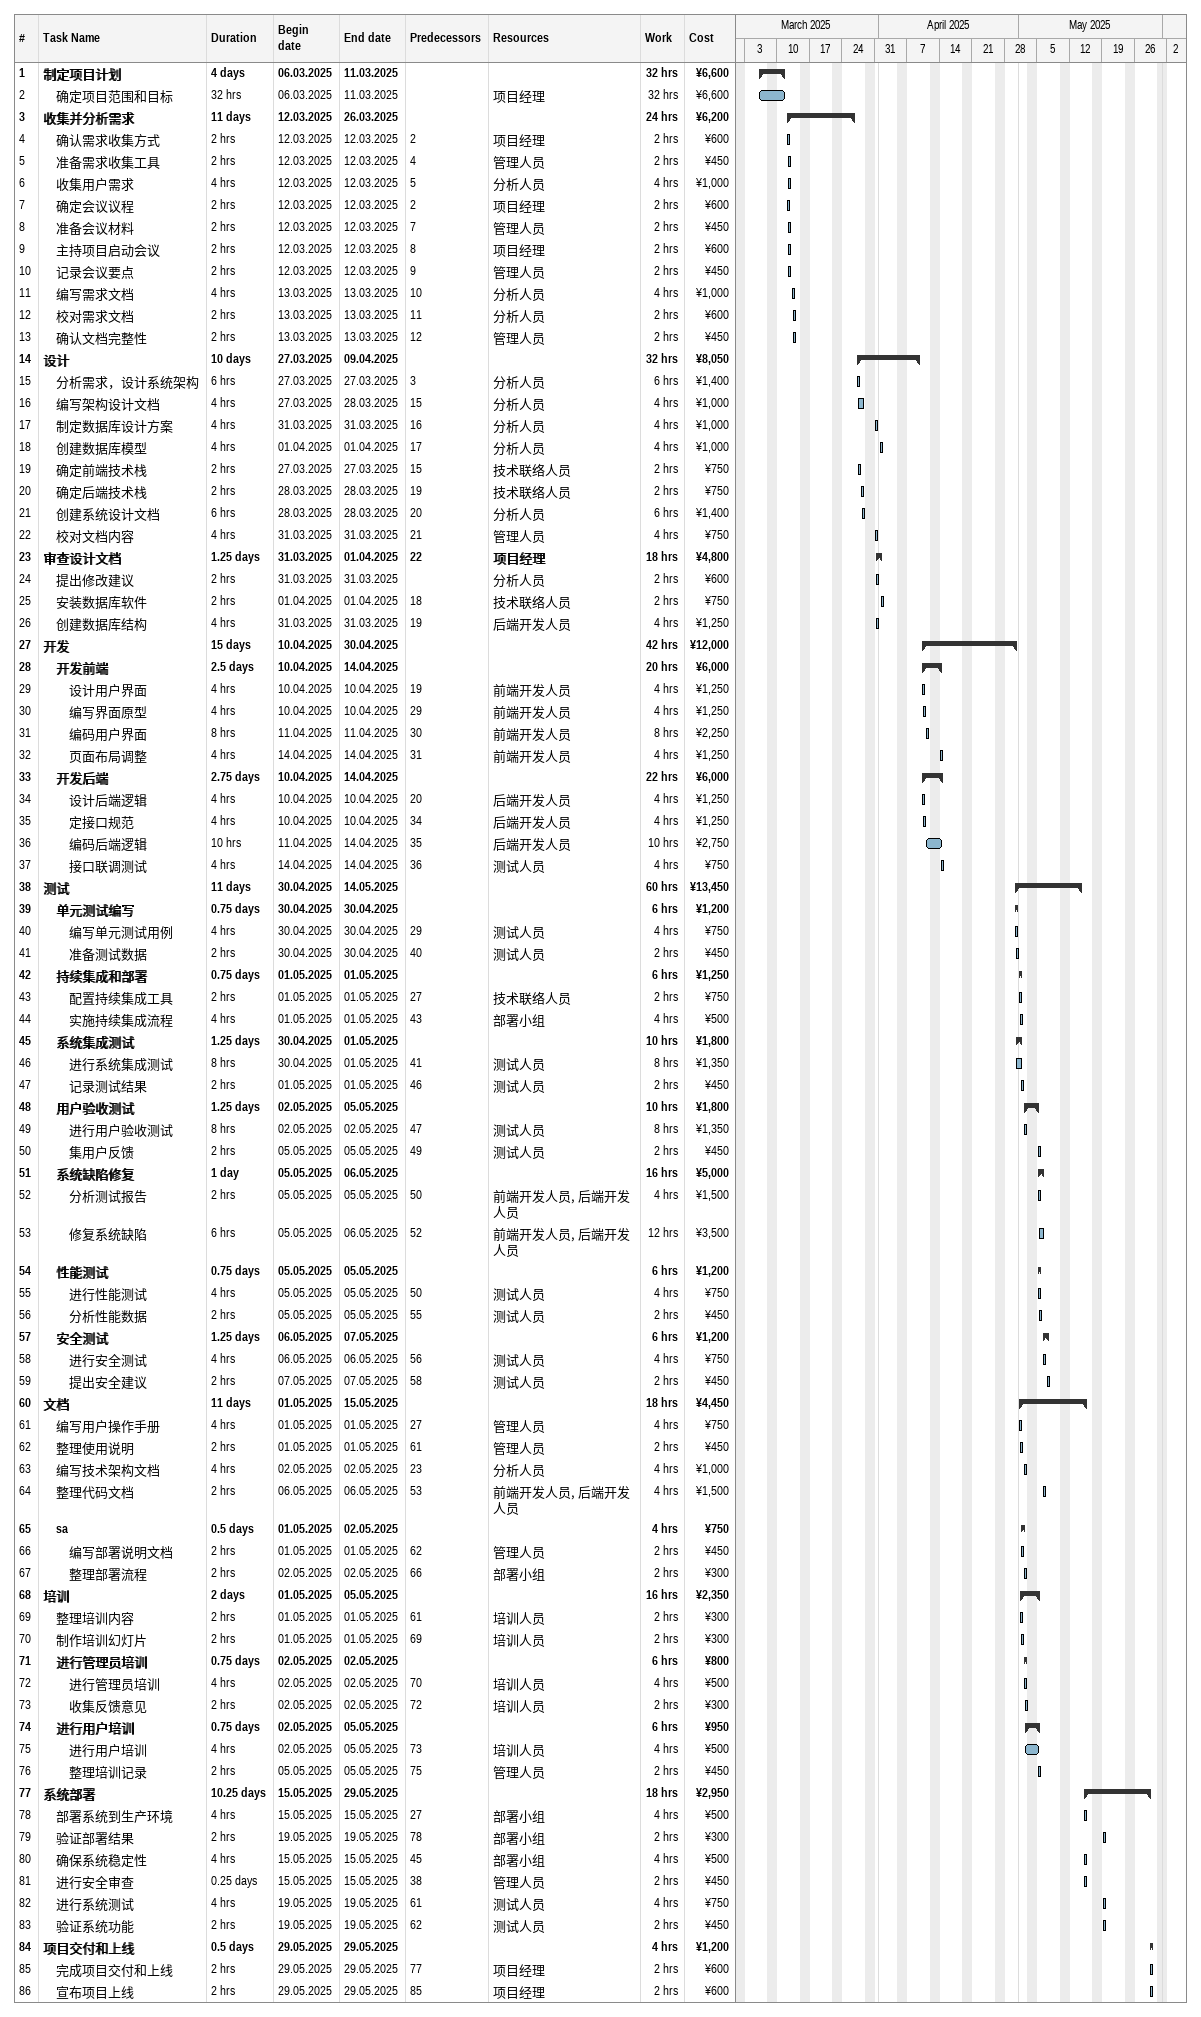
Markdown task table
| ID | Level | Task | Duration | Start | Finish | Predecessors | Resources | Work (h) | Cost (¥) |
|---|---|---|---|---|---|---|---|---|---|
| 1 | 1 | **制定项目计划** | 4d | 2025-03-06 | 2025-03-11 |  |  | 32 | 6600 |
| 2 | 2 | 确定项目范围和目标 | 32h | 2025-03-06 | 2025-03-11 |  | 项目经理 | 32 | 6600 |
| 3 | 1 | **收集并分析需求** | 11d | 2025-03-12 | 2025-03-26 |  |  | 24 | 6200 |
| 4 | 2 | 确认需求收集方式 | 2h | 2025-03-12 | 2025-03-12 | 2 | 项目经理 | 2 | 600 |
| 5 | 2 | 准备需求收集工具 | 2h | 2025-03-12 | 2025-03-12 | 4 | 管理人员 | 2 | 450 |
| 6 | 2 | 收集用户需求 | 4h | 2025-03-12 | 2025-03-12 | 5 | 分析人员 | 4 | 1000 |
| 7 | 2 | 确定会议议程 | 2h | 2025-03-12 | 2025-03-12 | 2 | 项目经理 | 2 | 600 |
| 8 | 2 | 准备会议材料 | 2h | 2025-03-12 | 2025-03-12 | 7 | 管理人员 | 2 | 450 |
| 9 | 2 | 主持项目启动会议 | 2h | 2025-03-12 | 2025-03-12 | 8 | 项目经理 | 2 | 600 |
| 10 | 2 | 记录会议要点 | 2h | 2025-03-12 | 2025-03-12 | 9 | 管理人员 | 2 | 450 |
| 11 | 2 | 编写需求文档 | 4h | 2025-03-13 | 2025-03-13 | 10 | 分析人员 | 4 | 1000 |
| 12 | 2 | 校对需求文档 | 2h | 2025-03-13 | 2025-03-13 | 11 | 分析人员 | 2 | 600 |
| 13 | 2 | 确认文档完整性 | 2h | 2025-03-13 | 2025-03-13 | 12 | 管理人员 | 2 | 450 |
| 14 | 1 | **设计** | 10d | 2025-03-27 | 2025-04-09 |  |  | 32 | 8050 |
| 15 | 2 | 分析需求，设计系统架构 | 6h | 2025-03-27 | 2025-03-27 | 3 | 分析人员 | 6 | 1400 |
| 16 | 2 | 编写架构设计文档 | 4h | 2025-03-27 | 2025-03-28 | 15 | 分析人员 | 4 | 1000 |
| 17 | 2 | 制定数据库设计方案 | 4h | 2025-03-31 | 2025-03-31 | 16 | 分析人员 | 4 | 1000 |
| 18 | 2 | 创建数据库模型 | 4h | 2025-04-01 | 2025-04-01 | 17 | 分析人员 | 4 | 1000 |
| 19 | 2 | 确定前端技术栈 | 2h | 2025-03-27 | 2025-03-27 | 15 | 技术联络人员 | 2 | 750 |
| 20 | 2 | 确定后端技术栈 | 2h | 2025-03-28 | 2025-03-28 | 19 | 技术联络人员 | 2 | 750 |
| 21 | 2 | 创建系统设计文档 | 6h | 2025-03-28 | 2025-03-28 | 20 | 分析人员 | 6 | 1400 |
| 22 | 2 | 校对文档内容 | 4h | 2025-03-31 | 2025-03-31 | 21 | 管理人员 | 4 | 750 |
| 23 | 1 | **审查设计文档** | 1.25d | 2025-03-31 | 2025-04-01 | 22 | 项目经理 | 18 | 4800 |
| 24 | 2 | 提出修改建议 | 2h | 2025-03-31 | 2025-03-31 |  | 分析人员 | 2 | 600 |
| 25 | 2 | 安装数据库软件 | 2h | 2025-04-01 | 2025-04-01 | 18 | 技术联络人员 | 2 | 750 |
| 26 | 2 | 创建数据库结构 | 4h | 2025-03-31 | 2025-03-31 | 19 | 后端开发人员 | 4 | 1250 |
| 27 | 1 | **开发** | 15d | 2025-04-10 | 2025-04-30 |  |  | 42 | 12000 |
| 28 | 2 | **开发前端** | 2.5d | 2025-04-10 | 2025-04-14 |  |  | 20 | 6000 |
| 29 | 3 | 设计用户界面 | 4h | 2025-04-10 | 2025-04-10 | 19 | 前端开发人员 | 4 | 1250 |
| 30 | 3 | 编写界面原型 | 4h | 2025-04-10 | 2025-04-10 | 29 | 前端开发人员 | 4 | 1250 |
| 31 | 3 | 编码用户界面 | 8h | 2025-04-11 | 2025-04-11 | 30 | 前端开发人员 | 8 | 2250 |
| 32 | 3 | 页面布局调整 | 4h | 2025-04-14 | 2025-04-14 | 31 | 前端开发人员 | 4 | 1250 |
| 33 | 2 | **开发后端** | 2.75d | 2025-04-10 | 2025-04-14 |  |  | 22 | 6000 |
| 34 | 3 | 设计后端逻辑 | 4h | 2025-04-10 | 2025-04-10 | 20 | 后端开发人员 | 4 | 1250 |
| 35 | 3 | 定接口规范 | 4h | 2025-04-10 | 2025-04-10 | 34 | 后端开发人员 | 4 | 1250 |
| 36 | 3 | 编码后端逻辑 | 10h | 2025-04-11 | 2025-04-14 | 35 | 后端开发人员 | 10 | 2750 |
| 37 | 3 | 接口联调测试 | 4h | 2025-04-14 | 2025-04-14 | 36 | 测试人员 | 4 | 750 |
| 38 | 1 | **测试** | 11d | 2025-04-30 | 2025-05-14 |  |  | 60 | 13450 |
| 39 | 2 | **单元测试编写** | 0.75d | 2025-04-30 | 2025-04-30 |  |  | 6 | 1200 |
| 40 | 3 | 编写单元测试用例 | 4h | 2025-04-30 | 2025-04-30 | 29 | 测试人员 | 4 | 750 |
| 41 | 3 | 准备测试数据 | 2h | 2025-04-30 | 2025-04-30 | 40 | 测试人员 | 2 | 450 |
| 42 | 2 | **持续集成和部署** | 0.75d | 2025-05-01 | 2025-05-01 |  |  | 6 | 1250 |
| 43 | 3 | 配置持续集成工具 | 2h | 2025-05-01 | 2025-05-01 | 27 | 技术联络人员 | 2 | 750 |
| 44 | 3 | 实施持续集成流程 | 4h | 2025-05-01 | 2025-05-01 | 43 | 部署小组 | 4 | 500 |
| 45 | 2 | **系统集成测试** | 1.25d | 2025-04-30 | 2025-05-01 |  |  | 10 | 1800 |
| 46 | 3 | 进行系统集成测试 | 8h | 2025-04-30 | 2025-05-01 | 41 | 测试人员 | 8 | 1350 |
| 47 | 3 | 记录测试结果 | 2h | 2025-05-01 | 2025-05-01 | 46 | 测试人员 | 2 | 450 |
| 48 | 2 | **用户验收测试** | 1.25d | 2025-05-02 | 2025-05-05 |  |  | 10 | 1800 |
| 49 | 3 | 进行用户验收测试 | 8h | 2025-05-02 | 2025-05-02 | 47 | 测试人员 | 8 | 1350 |
| 50 | 3 | 集用户反馈 | 2h | 2025-05-05 | 2025-05-05 | 49 | 测试人员 | 2 | 450 |
| 51 | 2 | **系统缺陷修复** | 1d | 2025-05-05 | 2025-05-06 |  |  | 16 | 5000 |
| 52 | 3 | 分析测试报告 | 2h | 2025-05-05 | 2025-05-05 | 50 | 前端开发人员, 后端开发人员 | 4 | 1500 |
| 53 | 3 | 修复系统缺陷 | 6h | 2025-05-05 | 2025-05-06 | 52 | 前端开发人员, 后端开发人员 | 12 | 3500 |
| 54 | 2 | **性能测试** | 0.75d | 2025-05-05 | 2025-05-05 |  |  | 6 | 1200 |
| 55 | 3 | 进行性能测试 | 4h | 2025-05-05 | 2025-05-05 | 50 | 测试人员 | 4 | 750 |
| 56 | 3 | 分析性能数据 | 2h | 2025-05-05 | 2025-05-05 | 55 | 测试人员 | 2 | 450 |
| 57 | 2 | **安全测试** | 1.25d | 2025-05-06 | 2025-05-07 |  |  | 6 | 1200 |
| 58 | 3 | 进行安全测试 | 4h | 2025-05-06 | 2025-05-06 | 56 | 测试人员 | 4 | 750 |
| 59 | 3 | 提出安全建议 | 2h | 2025-05-07 | 2025-05-07 | 58 | 测试人员 | 2 | 450 |
| 60 | 1 | **文档** | 11d | 2025-05-01 | 2025-05-15 |  |  | 18 | 4450 |
| 61 | 2 | 编写用户操作手册 | 4h | 2025-05-01 | 2025-05-01 | 27 | 管理人员 | 4 | 750 |
| 62 | 2 | 整理使用说明 | 2h | 2025-05-01 | 2025-05-01 | 61 | 管理人员 | 2 | 450 |
| 63 | 2 | 编写技术架构文档 | 4h | 2025-05-02 | 2025-05-02 | 23 | 分析人员 | 4 | 1000 |
| 64 | 2 | 整理代码文档 | 2h | 2025-05-06 | 2025-05-06 | 53 | 前端开发人员, 后端开发人员 | 4 | 1500 |
| 65 | 2 | **sa** | 0.5d | 2025-05-01 | 2025-05-02 |  |  | 4 | 750 |
| 66 | 3 | 编写部署说明文档 | 2h | 2025-05-01 | 2025-05-01 | 62 | 管理人员 | 2 | 450 |
| 67 | 3 | 整理部署流程 | 2h | 2025-05-02 | 2025-05-02 | 66 | 部署小组 | 2 | 300 |
| 68 | 1 | **培训** | 2d | 2025-05-01 | 2025-05-05 |  |  | 16 | 2350 |
| 69 | 2 | 整理培训内容 | 2h | 2025-05-01 | 2025-05-01 | 61 | 培训人员 | 2 | 300 |
| 70 | 2 | 制作培训幻灯片 | 2h | 2025-05-01 | 2025-05-01 | 69 | 培训人员 | 2 | 300 |
| 71 | 2 | **进行管理员培训** | 0.75d | 2025-05-02 | 2025-05-02 |  |  | 6 | 800 |
| 72 | 3 | 进行管理员培训 | 4h | 2025-05-02 | 2025-05-02 | 70 | 培训人员 | 4 | 500 |
| 73 | 3 | 收集反馈意见 | 2h | 2025-05-02 | 2025-05-02 | 72 | 培训人员 | 2 | 300 |
| 74 | 2 | **进行用户培训** | 0.75d | 2025-05-02 | 2025-05-05 |  |  | 6 | 950 |
| 75 | 3 | 进行用户培训 | 4h | 2025-05-02 | 2025-05-05 | 73 | 培训人员 | 4 | 500 |
| 76 | 3 | 整理培训记录 | 2h | 2025-05-05 | 2025-05-05 | 75 | 管理人员 | 2 | 450 |
| 77 | 1 | **系统部署** | 10.25d | 2025-05-15 | 2025-05-29 |  |  | 18 | 2950 |
| 78 | 2 | 部署系统到生产环境 | 4h | 2025-05-15 | 2025-05-15 | 27 | 部署小组 | 4 | 500 |
| 79 | 2 | 验证部署结果 | 2h | 2025-05-19 | 2025-05-19 | 78 | 部署小组 | 2 | 300 |
| 80 | 2 | 确保系统稳定性 | 4h | 2025-05-15 | 2025-05-15 | 45 | 部署小组 | 4 | 500 |
| 81 | 2 | 进行安全审查 | 0.25d | 2025-05-15 | 2025-05-15 | 38 | 管理人员 | 2 | 450 |
| 82 | 2 | 进行系统测试 | 4h | 2025-05-19 | 2025-05-19 | 61 | 测试人员 | 4 | 750 |
| 83 | 2 | 验证系统功能 | 2h | 2025-05-19 | 2025-05-19 | 62 | 测试人员 | 2 | 450 |
| 84 | 1 | **项目交付和上线** | 0.5d | 2025-05-29 | 2025-05-29 |  |  | 4 | 1200 |
| 85 | 2 | 完成项目交付和上线 | 2h | 2025-05-29 | 2025-05-29 | 77 | 项目经理 | 2 | 600 |
| 86 | 2 | 宣布项目上线 | 2h | 2025-05-29 | 2025-05-29 | 85 | 项目经理 | 2 | 600 |
